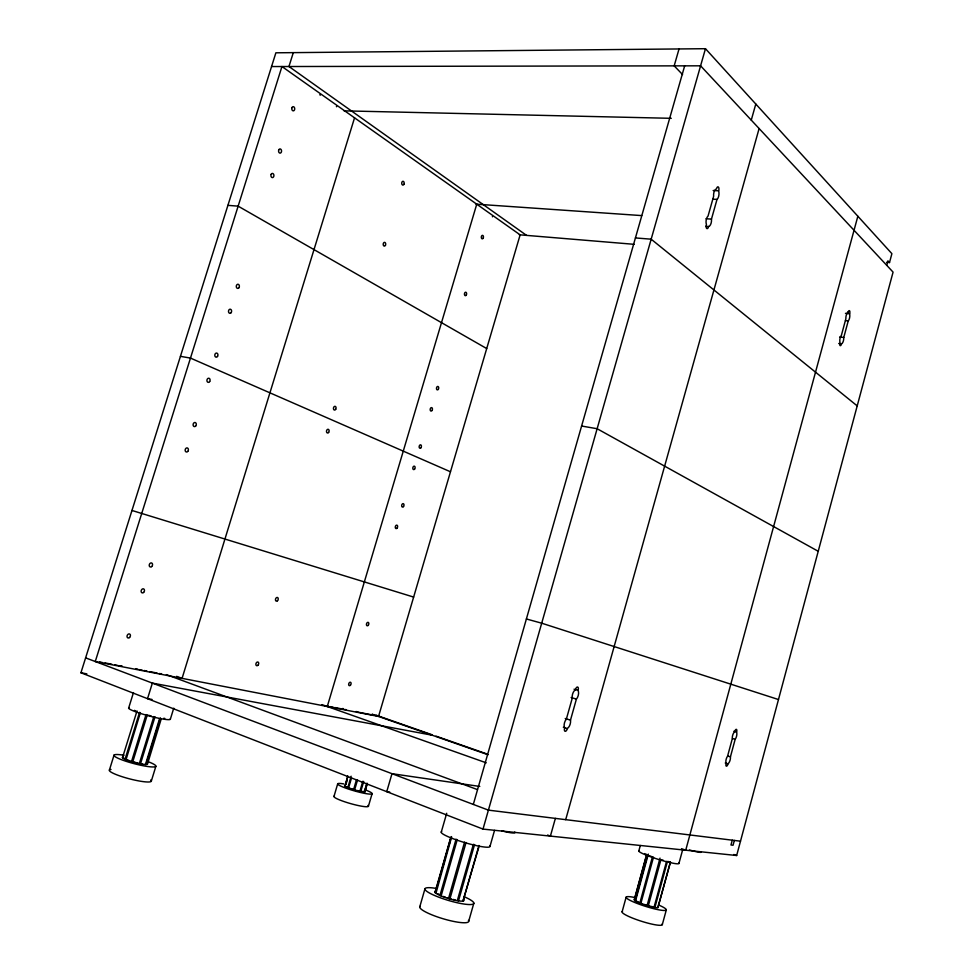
<?xml version="1.0" encoding="UTF-8"?>
<svg xmlns="http://www.w3.org/2000/svg" width="974" height="974" viewBox="0 0 974 974"><rect width="100%" height="100%" fill="white"/><g stroke="black" fill="none" stroke-linecap="round" stroke-linejoin="round"><path stroke-width="1.46" d="M732.265 840.185L730.975 845.006L733.057 845.237L734.347 840.44M886.705 265.293L887.911 260.837L889.506 262.566L891.892 253.666L705.468 48.7L275.885 52.803L80.927 672.778L483.007 829.093L736.661 855.513L893.073 272.111L700.598 65.818L271.563 66.549M730.427 756.859L735.163 739.327A4.663 2.009 -74.7 0 0 736.539 732.083A2.118 0.913 -74.8 0 0 736.356 729.343A2.118 0.913 -74.8 0 0 734.81 731.632A4.663 2.009 -74.7 0 0 732.326 738.609L727.566 756.201A4.675 2.021 -74.3 0 0 726.202 763.482A2.131 0.913 -74.2 0 0 726.397 766.185A2.131 0.913 -74.2 0 0 727.943 763.86A4.675 2.021 -74.3 0 0 730.427 756.859L727.736 756.019M843.752 337.515L848.232 320.933A4.553 1.899 -81.7 0 0 849.596 313.774A2.07 0.864 -81.8 0 0 849.632 310.889A2.07 0.864 -81.8 0 0 848.33 311.729L847.417 312.934A4.553 1.899 -81.7 0 0 845.87 318.742L841.378 335.385A4.553 1.899 -81.4 0 0 840.014 342.556A2.07 0.864 -81.3 0 0 840.099 345.575A2.07 0.864 -81.3 0 0 841.463 343.846A4.553 1.899 -81.4 0 0 843.752 337.515L839.625 337.028M666.557 861.357L654.029 907.33A12.638 1.741 17.6 0 1 648.282 905.954L647.077 905.601A12.638 1.741 17.6 0 1 640.843 903.482L653.408 857.522M670.319 862.112L657.937 907.573A12.638 1.741 17.6 0 1 654.905 907.476L667.434 861.527M657.852 907.549L670.526 862.039M662.32 924.582L666.326 909.85M678.951 863.402L682.677 849.669M857.851 216.24L685.733 850.205L681.496 848.671M622.118 911.81L626.136 897.164M638.822 850.959L640.32 845.505M640.904 903.446L639.784 903.068A12.638 1.741 17.6 0 1 635.498 901.023L634.999 900.707A12.638 1.741 17.6 0 1 634.269 899.538L646.651 854.332M634.914 897.979L646.079 857.181M647.43 855.306L635.085 900.731M635.498 901.023L648.343 854.125M639.845 903.068L652.349 857.132M647.077 905.601L660.031 858.131M648.282 905.954L660.847 859.92M565.699 819.658L759.111 128.531M570.484 720.163L576.401 699.113A5.613 2.922 -73.8 0 0 578.008 690.371A2.545 1.327 -73.9 0 0 577.606 687.035A2.545 1.327 -73.9 0 0 575.512 689.714A5.613 2.922 -73.8 0 0 572.286 698.066L566.332 719.214A5.637 2.922 -73.2 0 0 564.725 728.004A2.569 1.327 -73 0 0 565.139 731.304A2.569 1.327 -73 0 0 567.258 728.552A5.637 2.922 -73.2 0 0 570.484 720.163L565.224 718.495M711.47 219.113L717.01 199.414A5.515 2.691 -84.6 0 0 718.593 190.807A2.508 1.218 -84.7 0 0 718.362 187.032A2.508 1.218 -84.7 0 0 716.547 188.883A5.515 2.691 -84.6 0 0 713.625 196.273L708.049 216.058A5.503 2.703 -84.2 0 0 706.454 224.69A2.508 1.23 -84.1 0 0 706.698 228.44A2.508 1.23 -84.1 0 0 708.548 226.528A5.503 2.703 -84.2 0 0 711.47 219.113L706.028 218.736M555.375 818.391L550.407 836.106L547.571 835.035M751.271 120.131L755.8 104.023M473.388 844.288L457.293 900.682A15.292 2.654 16.7 0 1 449.915 898.978L448.527 898.515A15.292 2.654 16.7 0 1 441.112 895.958L457.269 839.588M457.208 900.536L458.498 900.865L474.582 844.507M483.007 829.093L705.468 48.7M478.952 845.481L463.064 901.023A15.292 2.654 16.7 0 1 458.498 900.865M462.967 900.987L479.098 846.272M468.713 921.209L473.839 903.178M489.995 846.369L494.536 830.372M451.644 836.897L436.023 893.036L435.122 892.598A15.292 2.654 16.7 0 1 435.317 891.21L450.378 838.724M451.206 836.569L435.244 892.622M443.316 864.875L444.57 860.505M449.172 844.482L450.426 840.112M679.036 48.956L674.178 65.855L682.567 74.56M441.222 895.946L439.944 895.447L456.088 839.113M473.315 804.439L684.673 65.842M448.527 898.515L464.586 842.072M449.903 898.953L466.059 842.498M419.757 906.904L424.932 888.897M441.259 832.149L446.701 813.266M848.33 311.729L847.417 312.934M347.913 776.29L344.954 786.335A10.751 1.315 15.9 0 0 347.755 787.722L348.582 787.966A10.751 1.315 15.9 0 0 353.55 789.719L356.521 779.638M362.827 781.27L359.869 791.338A10.751 1.315 15.9 0 1 354.585 790.024L357.555 779.943M363.716 781.452L360.757 791.521A10.751 1.315 15.9 0 0 364.264 791.959L366.784 783.352M364.8 791.144L366.066 786.87M367.149 784.204L365.043 791.351A10.751 1.315 15.9 0 1 364.653 791.947L367.174 783.34M368.391 806.326L372.08 793.749M334.021 796.306L337.722 783.729M345.027 786.347L347.681 776.095M346.014 784.119L347.28 779.833M347.803 787.735L351.139 776.217M348.582 787.966L351.504 777.958M327.276 706.503L476.749 204.187M146.051 714.526L131.49 761.644L132.683 761.936A13.003 1.826 14.7 0 0 139.319 763.604L153.843 716.56M159.468 719.019L145.455 764.456A13.003 1.826 14.7 0 1 140.487 763.835L155 716.803M160.442 717.948L146.1 764.456L145.455 764.456M145.82 764.383L146.1 764.456A13.003 1.826 14.7 0 0 147.549 763.872L161.246 718.836M354.548 117.83L182.077 678.354L176.611 676.346M151.287 781.209L155.864 766.307M170.328 719.287L173.749 708.171M109.405 770.069L114.043 755.106M128.702 707.928L133.462 692.587M137.017 710.923L122.493 757.76A13.003 1.826 14.7 0 0 125.013 759.318L126.036 759.647L140.402 712.639M125.013 759.318L139.574 712.298M132.708 761.948L147.293 714.892M293.296 52.645L288.949 66.512L526.544 235.379M333.303 707.258L329.918 706.613M146.891 763.592L147.427 763.653A13.003 1.826 14.7 0 0 146.782 763.105M359.82 791.278L360.587 791.448M353.562 789.719L354.573 789.999M344.053 110.853L671.281 118.317M713.151 190.514L718.593 190.807M712.931 199.171L717.01 199.414M475.933 204.138L641.708 215.595M705.833 226.333L708.548 226.528M227.916 205.344L238.143 206.159L486.708 348.558M635.425 237.936L651.168 239.19L857.205 405.89M886.559 262.323L889.506 262.566M519.312 234.783L634.159 244.316M439.944 895.447L440.017 895.459A15.292 2.654 16.7 0 1 435.548 892.988M125.829 759.671L125.902 759.683A13.003 1.826 14.7 0 0 131.49 761.644M845.456 313.348L849.596 313.774M845.481 320.629L848.232 320.933M838.711 343.518L841.463 343.846M740.496 841.195L488.412 810.137L85.615 657.876M389.734 792.057L386.739 791.667L391.986 773.697L479.78 786.432M328.518 706.199L326.375 705.663M137.809 669.138L135.873 668.688M180.433 356.338L190.478 358.091L450.475 471.781M581.6 426.028L597.135 428.73L818.221 551.284M152.029 699.454L147.537 698.675L152.358 683.103L432.091 735.175M102.562 662.588L99.604 661.943M373.724 715.22L359.844 712.505M80.927 672.778L86.844 673.862M104.961 662.917L111.864 664.256M114.628 664.792L117.391 665.327M144.006 670.502L146.904 671.062M149.801 671.622L157.045 673.034M334.691 707.526L342.994 709.145M375.489 715.379L378.022 715.866M142.521 670.356L139.44 669.613M159.042 673.533L161.574 673.911L161.051 673.558M344.626 709.559L346.087 709.62M118.451 665.607L122.188 666.265L121.129 665.668M355.997 711.507L359.211 712.347M131.965 510.461L413.646 597.074M526.386 618.977L541.702 623.19L778.482 699.539M342.702 708.475L343.554 708.731M733.836 731.267L736.539 732.083M364.653 791.947L364.264 791.959M634.366 899.574L634.512 899.44M574.051 689.178L578.008 690.371M732.472 738.511L735.163 739.327M571.141 697.494L576.401 699.113M725.253 763.019L727.943 763.86M345.271 785.58L345.186 785.555A10.751 1.315 15.9 0 0 344.723 786.128M563.325 727.286L567.258 728.552M372.202 714.392L373.48 714.843M376.22 715.233L431.726 734.639M435.999 736.137L487.572 754.168M372.251 714.246L488.035 754.74M321.968 704.628L486.245 762.825M733.799 854.49L736.661 855.513M140.378 763.786L139.319 763.604M122.846 757.687L122.395 757.541A13.003 1.826 14.7 0 1 123.381 757.017M166.371 674.617L477.467 789.597M654.832 907.439L653.871 907.232M492.381 216.63A3.762 1.023 17.2 0 1 492.43 216.788M319.74 94.77A4.468 1.376 19.9 0 1 320.409 95.123M336.42 106.507A4.407 1.339 19.6 0 1 336.614 106.763M658.059 906.867A12.638 1.741 17.6 0 1 658.156 907.464M658.436 904.931A21.075 2.898 17.6 0 1 660.762 910.154A21.075 2.898 17.6 0 1 630.823 900.719A21.075 2.898 17.6 0 1 635.072 897.565M655.368 907.111A10.957 1.51 17.6 0 1 650.644 906.319M649.098 905.93A10.957 1.51 17.6 0 1 644.191 904.432M642.596 903.872A10.957 1.51 17.6 0 1 635.815 900.463M662.15 924.009A21.099 3.105 17.7 0 1 641.476 921.27A21.099 3.105 17.7 0 1 622.52 911.433M514.735 832.064A17.849 2.143 16.6 0 1 501.927 830.871M489.642 845.712A25.397 3.397 16.5 0 1 465.56 842.839A25.397 3.397 16.5 0 1 441.636 831.699M463.563 899.465A15.292 2.654 16.7 0 1 463.527 900.889M463.843 896.579A25.494 4.42 16.7 0 1 467.386 904.444A25.494 4.42 16.7 0 1 430.922 893.791A25.494 4.42 16.7 0 1 435.488 888.3M455.041 899.842A13.259 2.301 16.7 0 1 453.178 899.44M451.206 898.953A13.259 2.301 16.7 0 1 447.2 897.784M445.252 897.127A13.259 2.301 16.7 0 1 443.401 896.445M440.211 895.057A13.259 2.301 16.7 0 1 437.923 893.779M468.421 920.357A25.531 4.748 16.7 0 1 443.791 918.957A25.531 4.748 16.7 0 1 420.184 906.258M148.377 761.778A21.659 3.044 14.7 0 1 149.46 766.733A21.659 3.044 14.7 0 1 118.304 758.381A21.659 3.044 14.7 0 1 124.075 755.264M142.155 763.799A11.262 1.583 14.7 0 1 139.245 763.324M137.614 762.983A11.262 1.583 14.7 0 1 130.845 761.169M129.311 760.657A11.262 1.583 14.7 0 1 125.683 759.184M124.903 758.758A11.262 1.583 14.7 0 1 124.38 758.381M150.666 780.004A21.684 3.263 14.6 0 1 128.69 778.628A21.684 3.263 14.6 0 1 111.012 769.448M366.005 790.158A17.909 2.179 15.9 0 1 367.393 793.847A17.909 2.179 15.9 0 1 342.324 786.785A17.909 2.179 15.9 0 1 343.834 783.924M363.838 791.351A9.314 1.132 15.9 0 1 361.731 791.436M360.733 791.29A9.314 1.132 15.9 0 1 356.995 790.486M355.595 790.121A9.314 1.132 15.9 0 1 348.047 787.589M347.231 787.199A9.314 1.132 15.9 0 1 346.172 786.566M367.928 805.449A17.922 2.338 15.9 0 1 351.115 803.757A17.922 2.338 15.9 0 1 334.484 796.05M669.771 861.856A16.461 1.741 17.3 0 1 667.847 861.454M663.367 860.322A16.461 1.741 17.3 0 1 660.932 859.64M653.554 857.278A16.461 1.741 17.3 0 1 649.195 855.671M645.823 854.21A16.461 1.741 17.3 0 1 644.605 853.589M700.976 851.86A14.756 1.388 17.2 0 1 692.088 850.704A60.656 5.576 17.2 0 1 689.422 849.949M678.732 862.964A21.002 2.228 17.3 0 1 658.375 859.385A21.002 2.228 17.3 0 1 639.188 850.716M164.789 718.362A16.923 1.838 15 0 1 163.669 718.337M151.092 715.939A16.923 1.838 15 0 1 148.498 715.257M135.63 710.947A16.923 1.838 15 0 1 134.449 710.363M170.243 718.885A21.586 2.338 15 0 1 148.158 715.695A21.586 2.338 15 0 1 129.213 707.684M520.14 234.856L378.545 716.438L95.269 661.529L281.949 66.524L520.14 234.856M420.926 447.772A1.753 1.12 -78.8 0 0 420.78 444.874A1.753 1.12 -78.8 0 0 419.137 446.969A1.753 1.12 -78.8 0 0 420.926 447.772M217.506 356.435A2.082 1.571 -82.1 0 0 216.752 353.075A2.082 1.571 -82.1 0 0 214.852 355.839A2.082 1.571 -82.1 0 0 217.506 356.435M328.579 432.493A1.887 1.303 -78.9 0 0 328.348 429.351A1.887 1.303 -78.9 0 0 326.485 431.592A1.887 1.303 -78.9 0 0 328.579 432.493M350.421 685.221A1.79 1.132 -70.6 0 0 350.555 682.299A1.79 1.132 -70.6 0 0 348.655 684.345A1.79 1.132 -70.6 0 0 350.421 685.221M129.554 637.507A2.143 1.607 -66.1 0 0 129.603 634.001A2.143 1.607 -66.1 0 0 127.022 636.375A2.143 1.607 -66.1 0 0 129.554 637.507M277.493 600.739A1.924 1.327 -71.7 0 0 277.602 597.549A1.924 1.327 -71.7 0 0 275.459 599.643A1.924 1.327 -71.7 0 0 277.493 600.739M143.616 592.436A2.131 1.607 -68.4 0 0 143.677 588.917A2.131 1.607 -68.4 0 0 141.12 591.206A2.131 1.607 -68.4 0 0 143.616 592.436M403.93 184.293A1.899 1.23 -88 0 0 403.102 181.298A1.899 1.23 -88 0 0 401.812 183.964A1.899 1.23 -88 0 0 403.93 184.293M466.266 295.11A1.741 1.084 -83.8 0 0 465.852 292.249A1.741 1.084 -83.8 0 0 464.464 294.513A1.741 1.084 -83.8 0 0 466.266 295.11M271.198 174.285A2.094 1.498 89.7 0 0 272.27 177.597A2.094 1.498 89.7 0 0 273.779 174.65A2.094 1.498 89.7 0 0 271.198 174.285M278.844 149.777A2.094 1.485 88.8 0 0 279.915 153.113A2.094 1.485 88.8 0 0 281.413 150.179A2.094 1.485 88.8 0 0 278.844 149.777M385.448 245.278A1.887 1.254 -86.1 0 0 384.608 242.343A1.887 1.254 -86.1 0 0 383.293 245.058A1.887 1.254 -86.1 0 0 385.448 245.278M291.932 107.737A2.106 1.473 87.4 0 0 293.332 110.853A2.106 1.473 87.4 0 0 294.477 107.651A2.106 1.473 87.4 0 0 291.932 107.737M483.226 238.07A1.753 1.071 -85.5 0 0 482.544 235.355A1.753 1.071 -85.5 0 0 481.387 237.863A1.753 1.071 -85.5 0 0 483.226 238.07M151.688 566.564A2.118 1.607 -69.9 0 0 151.749 563.033A2.118 1.607 -69.9 0 0 149.217 565.285A2.118 1.607 -69.9 0 0 151.688 566.564M368.172 625.369A1.778 1.132 -72.6 0 0 368.306 622.435A1.778 1.132 -72.6 0 0 366.431 624.395A1.778 1.132 -72.6 0 0 368.172 625.369M257.94 665.254A1.936 1.327 -69.1 0 0 258.049 662.077A1.936 1.327 -69.1 0 0 255.87 664.256A1.936 1.327 -69.1 0 0 257.94 665.254M209.666 381.577A2.082 1.571 -80.6 0 0 208.899 378.241A2.082 1.571 -80.6 0 0 206.987 381.041A2.082 1.571 -80.6 0 0 209.666 381.577M414.607 469.091A1.753 1.12 -78.1 0 0 414.449 466.205A1.753 1.12 -78.1 0 0 412.806 468.324A1.753 1.12 -78.1 0 0 414.607 469.091M335.689 409.336A1.887 1.291 -79.9 0 0 335.117 406.341A1.887 1.291 -79.9 0 0 333.485 408.897A1.887 1.291 -79.9 0 0 335.689 409.336M238.947 287.707A2.082 1.546 -85.6 0 0 238.216 284.298A2.082 1.546 -85.6 0 0 236.341 286.989A2.082 1.546 -85.6 0 0 238.947 287.707M195.677 426.04A2.082 1.583 -78.1 0 0 195.324 422.57A2.082 1.583 -78.1 0 0 193.108 425.041A2.082 1.583 -78.1 0 0 195.677 426.04M187.763 451.425A2.082 1.595 -76.6 0 0 187.398 447.967A2.082 1.595 -76.6 0 0 185.17 450.475A2.082 1.595 -76.6 0 0 187.763 451.425M231.167 312.617A2.082 1.558 -84.4 0 0 230.436 309.233A2.082 1.558 -84.4 0 0 228.549 311.948A2.082 1.558 -84.4 0 0 231.167 312.617M403.504 506.553A1.753 1.12 -76.8 0 0 403.333 503.68A1.753 1.12 -76.8 0 0 401.678 505.847A1.753 1.12 -76.8 0 0 403.504 506.553M438.361 389.247A1.741 1.108 -80.8 0 0 437.91 386.459A1.741 1.108 -80.8 0 0 436.498 388.809A1.741 1.108 -80.8 0 0 438.361 389.247M432.091 410.395A1.741 1.108 -80.1 0 0 431.64 407.619A1.741 1.108 -80.1 0 0 430.204 409.993A1.741 1.108 -80.1 0 0 432.091 410.395M397.124 528.042A1.753 1.12 -76 0 0 396.954 525.181A1.753 1.12 -76 0 0 395.286 527.372A1.753 1.12 -76 0 0 397.124 528.042"/></g></svg>
